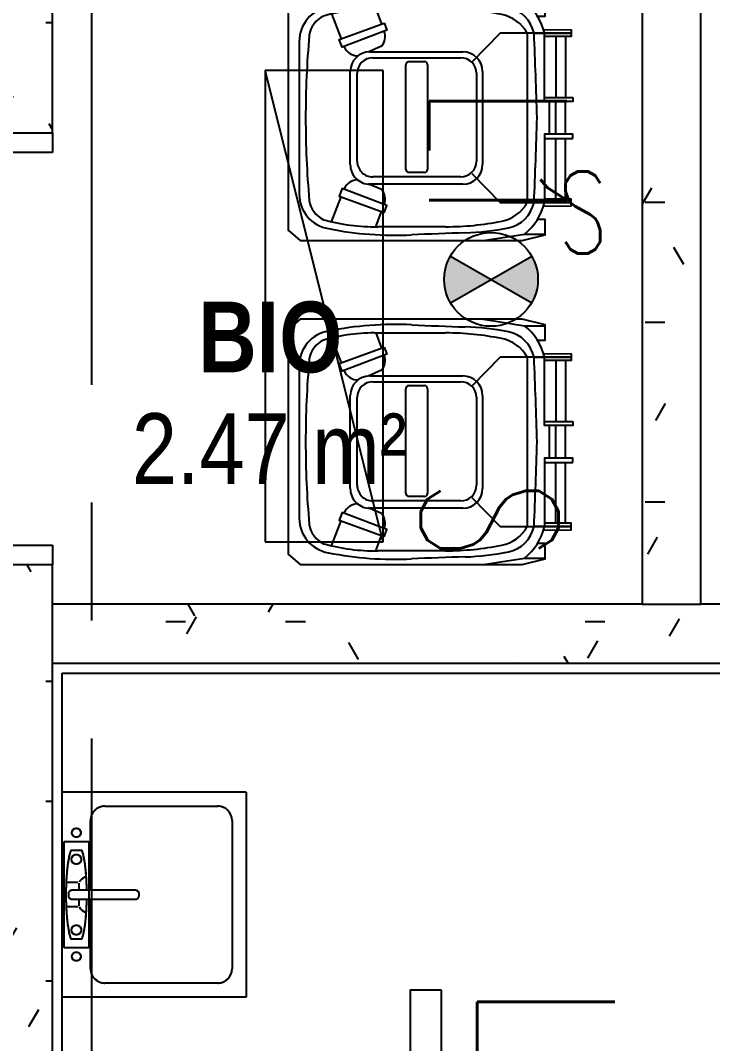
# Model space of a CAD drawing. Header units: millimetres. Extents: x -92759 to 184353, y -15225 to 86714.
# Drawn here: x -70914 to -69154, y 52723 to 55327 of the extents above; entities that cross this region are included whole.
import ezdxf

# ---------------------------------------------------------------- set-up
doc = ezdxf.new("R2010")
doc.units = ezdxf.units.MM
doc.linetypes.add('IDA - Grid Line', pattern=[2100, 1200, -300, 300, -300])
doc.linetypes.add('IDA - Hidden 065', pattern=[322.5, 225, -97.5])
for name, color, linetype in [('0-1', 9, 'Continuous'), ('A-_DETA----_E-2', 9, 'Continuous'), ('A-_DOOR----_E', 8, 'Continuous'), ('A-_ROOMNAME_A', 8, 'Continuous'), ('A-_WALL----_E', 8, 'Continuous'), ('A-_WALL----_H-1', 9, 'Continuous'), ('A-_WALLPRTN_E', 8, 'Continuous'), ('E-legend', 1, 'Continuous'), ('E-LIGHT----E', 1, 'Continuous')]:
    doc.layers.add(name, color=color, linetype=linetype)
for name, color, linetype, true_color in [('1599_FURN_RHH_BLK8 _NEW__1ST STY_dwg _2_-1', 7, 'Continuous', 0xaaaaaa), ('A-_DETA----_E-3', 1, 'IDA - Hidden 065', 0xff0000), ('A-_DETA----_E-6', 7, 'Continuous', 0x969696), ('A-_FURN-_BINS-1', 7, 'Continuous', 0xaaaaaa), ('S-_ANOTGRID_E-1', 9, 'IDA - Grid Line', 0x808080)]:
    doc.layers.add(name, color=color, linetype=linetype, true_color=true_color)
doc.styles.add('Arial Narrow_3', font='ARIALN.TTF', dxfattribs={"height": 180})
doc.styles.add('Arial Narrow_B_3', font='ARIALNB.TTF', dxfattribs={"height": 225})
doc.styles.add('Simplex', font='simplex_.ttf', dxfattribs={"width": 0.7, "height": 450})
doc.styles.add('T3', font='simplex.shx', dxfattribs={"width": 0.7, "height": 300})
pattern_1 = [(0, (-11870.95, 40538.29), (609.6, 152.4), [50.292, -406.908, 50.292, -406.908, -2438.4]), (0, (-11870.95, 40538.29), (609.6, 152.4), [-914.4, 50.292, -864.108, 50.292, -406.908, -1066.8]), (0, (-11870.95, 40538.29), (609.6, 152.4), [-2286, 50.292, -254.508, 50.292, -711.708]), (120, (-11642.35, 40614.49), (-436.7823, 451.7291), [50.292, -406.908, 50.292, -406.908, -2438.4]), (120, (-11642.35, 40614.49), (-436.7823, 451.7291), [-914.4, 50.292, -864.108, 50.292, -406.908, -1066.8]), (120, (-11642.35, 40614.49), (-436.7823, 451.7291), [-2286, 50.292, -254.508, 50.292, -711.708]), (240, (-11566.15, 40919.29), (-172.8177, -604.1291), [50.292, -406.908, 50.292, -406.908, -2438.4]), (240, (-11566.15, 40919.29), (-172.8177, -604.1291), [-914.4, 50.292, -864.108, 50.292, -406.908, -1066.8]), (240, (-11566.15, 40919.29), (-172.8177, -604.1291), [-2286, 50.292, -254.508, 50.292, -711.708])]

# ---------------------------------------------------------------- blocks, each defined once
blk = doc.blocks.new('DEENN- MD03_METAL Door_SL - MD-03 1100Lx2200H-10527728-BLK8_RHH_1ST STOREY PLAN')
at = {"layer": 'A-_DOOR----_E'}
for p, q in [((-550, 112.5), (-500, 112.5)), ((-500, 112.5), (-500, -112.5)), ((500, 112.5), (550, 112.5)), ((500, -112.5), (500, 112.5)), ((-500, -112.5), (-550, -112.5)), ((450, -112.5), (500, -112.5)), ((450, -1112.5), (450, -112.5)), ((500, -112.5), (500, -1112.5)), ((550, -112.5), (500, -112.5)), ((500, -1112.5), (450, -1112.5))]:
    blk.add_line(p, q, dxfattribs=at)
blk.add_arc((500, -112.5), 1000, 180, 270, dxfattribs=at)
blk = doc.blocks.new('1599_FURN_RHH_BLK8 _NEW__1ST STY_dwg_Garbage bin_yellow_top_dwgmodels_com-10346292-BLK8_RHH_1ST STOREY PLAN')
at = {"layer": 'A-_FURN-_BINS-1'}
for p, q in [((-159.3, 542.6), (-40.1, 542.6)), ((159.3, 542.6), (40.1, 542.6)), ((-159.3, 523.2), (-40.1, 523.2)), ((159.3, 523.2), (40.1, 523.2)), ((-90.5, 380.1), (91.4, 380.1)), ((-87.2, 368.1), (85, 368.1)), ((-129, 159.8), (-129, 341.6)), ((129.9, 341.6), (129.9, 159.8)), ((-117.7, 165.4), (-117.7, 337.5)), ((115.5, 337.5), (115.5, 165.4)), ((-213.1, 175.2), (-213.1, 307.8)), ((213.1, 307.8), (213.1, 175.2)), ((-110.1, 236), (-110.1, 266.4)), ((-104, 272.5), (100.8, 272.5)), ((106.9, 266.4), (106.9, 236)), ((100.8, 229.9), (-104, 229.9)), ((-213.1, 171.3), (-183.1, 182.5)), ((-140.2, 182.4), (-128.8, 156.1)), ((140.2, 182.4), (128.8, 156.1)), ((213.1, 171.3), (183.1, 182.5)), ((91.4, 121.3), (-90.5, 121.3)), ((85, 134.9), (-87.2, 134.9)), ((-203.5, 84.7), (-154.5, 103.7)), ((-139.6, 109.4), (-139.2, 109.6)), ((139.6, 109.4), (139.2, 109.6)), ((203.5, 84.7), (154.5, 103.7))]:
    blk.add_line(p, q, dxfattribs=at)
at = {"layer": 'A-_FURN-_BINS-1', "flags": 128}
for points in [[(-172.7, 499.3), (-172.3, 553.5), (-165.8, 553.5), (-159.3, 553.5), (-159.3, 501.2)], [(-165.8, 480.8), (-165.8, 553.5), (-165.8, 414.4), (-109, 358.9)], [(32, 542.6), (0, 542.6), (-32, 542.6)], [(109, 358.9), (165.8, 414.4), (165.8, 553.5), (165.8, 480.8)], [(172.7, 499.3), (172.3, 553.5), (165.8, 553.5), (159.3, 553.5), (159.3, 501.2)], [(32, 523.2), (0, 523.2), (-32, 523.2)], [(-239.9, 382.1), (-227.3, 462), (-227.3, 502.2)], [(-198.9, 487.4), (-198.8, 502.2), (-228.9, 502.2), (-239.9, 457.7), (-239.9, 23.1), (-220, 0), (0, 0), (220, 0), (240.1, 23.1), (240.1, 457.7), (228.9, 502.2), (198.8, 502.2), (198.9, 487.4)], [(-40.1, 501.2), (-159.3, 501.2), (-165.8, 501.2)], [(32, 511.2), (0, 511.2), (-32, 511.2)], [(40.1, 501.2), (159.3, 501.2), (165.8, 501.2)], [(239.9, 382.1), (227.3, 462), (227.3, 502.2)], [(-165.8, 467.6), (0, 467.6), (165.8, 467.6)], [(-185.6, 187.7), (-171.6, 192.8), (-138.2, 105.6), (-153.1, 99.9), (-185.1, 187.9)], [(185.6, 187.7), (171.6, 192.8), (138.2, 105.6), (153.1, 99.9), (185.1, 187.9)], [(-149.6, 21.6), (0, 21.6), (149.6, 21.6)]]:
    blk.add_lwpolyline(points, dxfattribs=at)
for points in [[(-40.1, 556.4), (-32, 556.4), (-32, 501.2), (-40.1, 501.2)], [(40.1, 556.4), (32, 556.4), (32, 501.2), (40.1, 501.2)]]:
    blk.add_lwpolyline(points, close=True, dxfattribs=at)
at = {"layer": 'A-_FURN-_BINS-1'}
for centre, radius, start, end in [((-140.4, 393.7), 110.5, 103.298, 141.846), ((140.4, 393.7), 110.5, 38.154, 76.702), ((-152.2, 417.9), 64.3, 102.231, 168.599), ((599.8, -18508.3), 19004.5, 91.80854, 92.30874), ((-599.8, -18508.3), 19004.5, 87.69126, 88.19146), ((152.2, 417.9), 64.3, 11.401, 77.769), ((-129.4, 402.9), 74.2, 119.3941, 168.5954), ((129.4, 402.9), 74.2, 11.4046, 60.6059), ((283.1, 330.1), 508.4, 168.599, 178.2308), ((-283.1, 330.1), 508.4, 1.7692, 11.401), ((342.1, 307.8), 555.2, 168.5954, 180), ((-342.1, 307.8), 555.2, 0, 11.4046), ((-90.5, 341.6), 38.5, 90, 180), ((-87.2, 337.5), 30.5, 90, 180), ((85, 337.5), 30.5, 360, 90), ((91.4, 341.6), 38.5, 0, 90), ((-7297.1, 564.3), 7075.5, 357.3833, 358.2308), ((7297.1, 564.3), 7075.5, 181.7692, 182.6167), ((-104, 266.4), 6.11, 90, 180), ((100.8, 266.4), 6.11, 360, 90), ((445.8, 210.4), 675.6, 177.3833, 191.2488), ((-445.8, 210.4), 675.6, 348.7512, 2.6167), ((-104, 236), 6.11, 180, 270), ((100.8, 236), 6.11, 270, 0), ((-159.3, 159.8), 29.6, 49.9336, 110.3479), ((159.3, 159.8), 29.6, 69.6521, 130.0664), ((144.4, 167.5), 357.5, 178.7564, 195.9992), ((-87.2, 165.4), 30.5, 180, 270), ((85, 165.4), 30.5, 270, 0), ((-144.4, 167.5), 357.5, 344.0008, 1.2436), ((-90.5, 159.8), 38.5, 180, 270), ((91.4, 159.8), 38.5, 270, 360), ((-149.3, 135.7), 28, 291.1649, 2.2848), ((149.3, 135.7), 28, 177.7152, 248.8351), ((-149.6, 89.6), 68.1, 189.3015, 270), ((-153.5, 91.4), 51, 206.1689, 260.9182), ((149.6, 89.6), 68.1, 270, 350.6985), ((153.5, 91.4), 51, 279.0818, 333.8311), ((-0.6, 1877.6), 1843.6, 264.9909, 270.0191), ((0.6, 1877.6), 1843.6, 269.9809, 275.0091)]:
    blk.add_arc(centre, radius, start, end, dxfattribs=at)
blk = doc.blocks.new('1599_FURN_RHH_BLK8 _NEW__1ST STY_dwg _2_-10346281-BLK8_RHH_1ST STOREY PLAN')
at = {"layer": 'A-_DETA----_E-3'}
for p, q in [((-34862.1, -25978), (-35330.1, -25978)), ((-35330.1, -26500), (-35330.1, -25978)), ((-34862.1, -25978), (-35330.1, -25978)), ((-35330.1, -26500), (-35330.1, -25978)), ((-34862.1, -25978), (-34862.1, -26500)), ((-34862.1, -25978), (-34862.1, -26500)), ((-35222.1, -26014), (-34934.1, -26014)), ((-35222.1, -26014), (-34934.1, -26014)), ((-35258.1, -26228), (-35258.1, -26050)), ((-35258.1, -26228), (-35258.1, -26050)), ((-34898.1, -26050), (-34898.1, -26428)), ((-34898.1, -26050), (-34898.1, -26428)), ((-35325.6, -26104), (-35262.6, -26104)), ((-35325.6, -26374), (-35325.6, -26104)), ((-35325.6, -26104), (-35262.6, -26104)), ((-35325.6, -26374), (-35325.6, -26104)), ((-35262.6, -26104), (-35262.6, -26374)), ((-35262.6, -26104), (-35262.6, -26374)), ((-35279.7, -26126.5), (-35308.6, -26126.5)), ((-35279.7, -26126.5), (-35308.6, -26126.5)), ((-35290.4, -26207.8), (-35316.3, -26207.8)), ((-35290.4, -26207.8), (-35316.3, -26207.8)), ((-35288, -26209.8), (-35288, -26228)), ((-35288, -26209.8), (-35288, -26228)), ((-35314.5, -26237), (-35314.5, -26241.5)), ((-35314.5, -26237), (-35314.5, -26241.5)), ((-35143.5, -26228), (-35305.5, -26228)), ((-35143.5, -26228), (-35305.5, -26228)), ((-35134.5, -26241.5), (-35134.5, -26237)), ((-35134.5, -26241.5), (-35134.5, -26237)), ((-35290.4, -26270.2), (-35316.3, -26270.2)), ((-35290.4, -26270.2), (-35316.3, -26270.2)), ((-35305.5, -26250.5), (-35143.5, -26250.5)), ((-35305.5, -26250.5), (-35143.5, -26250.5)), ((-35288, -26250.8), (-35288, -26268.3)), ((-35288, -26250.8), (-35288, -26268.3)), ((-35258.1, -26428), (-35258.1, -26250.5)), ((-35258.1, -26428), (-35258.1, -26250.5)), ((-35262.6, -26374), (-35325.6, -26374)), ((-35262.6, -26374), (-35325.6, -26374)), ((-35308.6, -26351.5), (-35279.7, -26351.5)), ((-35308.6, -26351.5), (-35279.7, -26351.5)), ((-34934.1, -26464), (-35222.1, -26464)), ((-34934.1, -26464), (-35222.1, -26464)), ((-34862.1, -26500), (-35330.1, -26500)), ((-34862.1, -26500), (-35330.1, -26500))]:
    blk.add_line(p, q, dxfattribs=at)
for centre, radius in [((-35294.1, -26081.5), 11.4), ((-35294.1, -26081.5), 11.4), ((-35294.1, -26149), 12.3), ((-35294.1, -26149), 12.3), ((-35294.1, -26329), 12.3), ((-35294.1, -26329), 12.3), ((-35294.1, -26396.5), 11.4), ((-35294.1, -26396.5), 11.4)]:
    blk.add_circle(centre, radius, dxfattribs=at)
for centre, radius, start, end in [((-35222.1, -26050), 36, 90, 180), ((-35222.1, -26050), 36, 90, 180), ((-34934.1, -26050), 36, 0, 90), ((-34934.1, -26050), 36, 0, 90), ((-35168.4, -26172.2), 147.4, 161.9543, 168.8025), ((-35168.4, -26172.2), 147.4, 161.9543, 168.8025), ((-35419.8, -26172.2), 147.4, 11.1975, 18.0457), ((-35419.8, -26172.2), 147.4, 11.1975, 18.0457), ((-34966.2, -26212.2), 353.6, 168.8025, 175.3124), ((-34966.2, -26212.2), 353.6, 168.8025, 175.3124), ((-35622, -26212.2), 353.6, 4.6876, 11.1975), ((-35622, -26212.2), 353.6, 4.6876, 11.1975), ((-34639.3, -26239), 681.5, 175.3124, 180), ((-34639.3, -26239), 681.5, 175.3124, 180), ((-35263.9, -26219), 25.7, 108.0147, 151.5587), ((-35263.9, -26219), 25.7, 108.0147, 151.5587), ((-35948.9, -26239), 681.5, 0.9213, 4.6876), ((-35948.9, -26239), 681.5, 0.9213, 4.6876), ((-34639.3, -26239), 681.5, 180, 184.6876), ((-34639.3, -26239), 681.5, 180, 184.6876), ((-35305.5, -26237), 9, 90, 180), ((-35305.5, -26237), 9, 90, 180), ((-35305.5, -26241.5), 9, 180, 270), ((-35305.5, -26241.5), 9, 180, 270), ((-35143.5, -26237), 9, 0, 90), ((-35143.5, -26237), 9, 0, 90), ((-35143.5, -26241.5), 9, 270, 0), ((-35143.5, -26241.5), 9, 270, 0), ((-35263.9, -26259), 25.7, 208.4413, 251.9853), ((-35263.9, -26259), 25.7, 208.4413, 251.9853), ((-35948.9, -26239), 681.5, 355.3124, 359.0296), ((-35948.9, -26239), 681.5, 355.3124, 359.0296), ((-34966.2, -26265.8), 353.6, 184.6876, 191.1975), ((-34966.2, -26265.8), 353.6, 184.6876, 191.1975), ((-35622, -26265.8), 353.6, 348.8025, 355.3124), ((-35622, -26265.8), 353.6, 348.8025, 355.3124), ((-35168.4, -26305.8), 147.4, 191.1975, 198.0457), ((-35168.4, -26305.8), 147.4, 191.1975, 198.0457), ((-35419.8, -26305.8), 147.4, 341.9543, 348.8025), ((-35419.8, -26305.8), 147.4, 341.9543, 348.8025), ((-35222.1, -26428), 36, 180, 270), ((-35222.1, -26428), 36, 180, 270), ((-34934.1, -26428), 36, 270, 0), ((-34934.1, -26428), 36, 270, 0)]:
    blk.add_arc(centre, radius, start, end, dxfattribs=at)
at = {"layer": 'A-_DETA----_E-6'}
for p, q in [((-34862.1, -25978), (-35330.1, -25978)), ((-35330.1, -26500), (-35330.1, -25978)), ((-34862.1, -25978), (-34862.1, -26500)), ((-35222.1, -26014), (-34934.1, -26014)), ((-35258.1, -26228), (-35258.1, -26050)), ((-34898.1, -26050), (-34898.1, -26428)), ((-35325.6, -26104), (-35262.6, -26104)), ((-35325.6, -26374), (-35325.6, -26104)), ((-35262.6, -26104), (-35262.6, -26374)), ((-35279.7, -26126.5), (-35308.6, -26126.5)), ((-35290.4, -26207.8), (-35316.3, -26207.8)), ((-35288, -26209.8), (-35288, -26228)), ((-35314.5, -26237), (-35314.5, -26241.5)), ((-35143.5, -26228), (-35305.5, -26228)), ((-35134.5, -26241.5), (-35134.5, -26237)), ((-35290.4, -26270.2), (-35316.3, -26270.2)), ((-35305.5, -26250.5), (-35143.5, -26250.5)), ((-35288, -26250.8), (-35288, -26268.3)), ((-35258.1, -26428), (-35258.1, -26250.5)), ((-35262.6, -26374), (-35325.6, -26374)), ((-35308.6, -26351.5), (-35279.7, -26351.5)), ((-34934.1, -26464), (-35222.1, -26464)), ((-34862.1, -26500), (-35330.1, -26500))]:
    blk.add_line(p, q, dxfattribs=at)
for centre, radius in [((-35294.1, -26081.5), 11.4), ((-35294.1, -26149), 12.3), ((-35294.1, -26329), 12.3), ((-35294.1, -26396.5), 11.4)]:
    blk.add_circle(centre, radius, dxfattribs=at)
for centre, radius, start, end in [((-35222.1, -26050), 36, 90, 180), ((-34934.1, -26050), 36, 0, 90), ((-35168.4, -26172.2), 147.4, 161.9543, 168.8025), ((-35419.8, -26172.2), 147.4, 11.1975, 18.0457), ((-34966.2, -26212.2), 353.6, 168.8025, 175.3124), ((-35622, -26212.2), 353.6, 4.6876, 11.1975), ((-34639.3, -26239), 681.5, 175.3124, 180), ((-35263.9, -26219), 25.7, 108.0147, 151.5587), ((-35948.9, -26239), 681.5, 0.9213, 4.6876), ((-34639.3, -26239), 681.5, 180, 184.6876), ((-35305.5, -26237), 9, 90, 180), ((-35305.5, -26241.5), 9, 180, 270), ((-35143.5, -26237), 9, 0, 90), ((-35143.5, -26241.5), 9, 270, 0), ((-35263.9, -26259), 25.7, 208.4413, 251.9853), ((-35948.9, -26239), 681.5, 355.3124, 359.0296), ((-34966.2, -26265.8), 353.6, 184.6876, 191.1975), ((-35622, -26265.8), 353.6, 348.8025, 355.3124), ((-35168.4, -26305.8), 147.4, 191.1975, 198.0457), ((-35419.8, -26305.8), 147.4, 341.9543, 348.8025), ((-35222.1, -26428), 36, 180, 270), ((-34934.1, -26428), 36, 270, 0)]:
    blk.add_arc(centre, radius, start, end, dxfattribs=at)
at = {"xscale": 1.300714170874113, "yscale": 1.300714170874113, "zscale": 1.300714170874113, "rotation": 270}
for p in [(-34755.1, -24262), (-34755.1, -25086.7)]:
    blk.add_blockref('1599_FURN_RHH_BLK8 _NEW__1ST STY_dwg_Garbage bin_yellow_top_dwgmodels_com-10346292-BLK8_RHH_1ST STOREY PLAN', p, dxfattribs=at)
blk = doc.blocks.new('A$Cb2bf8f38')
at = {"layer": 'A-_WALL----_H-1'}
h = blk.add_hatch(dxfattribs=at)
h.set_pattern_fill('FP_1', color=256, style=0, pattern_type=2)
h.set_pattern_definition(pattern_1)
h.paths.add_polyline_path([(-28100, 21150), (-27900, 21150), (-27900, 21400), (-28012.5, 21400), (-28012.5, 21375), (-28100, 21375)])
h.paths.add_polyline_path([(-28012.5, 22500), (-27900, 22500), (-27900, 22945), (-28100, 22945), (-28100, 22525), (-28012.5, 22525)])
h = blk.add_hatch(dxfattribs=at)
h.set_pattern_fill('FP_1', color=256, style=0, pattern_type=2)
h.set_pattern_definition(pattern_1)
h.paths.add_polyline_path([(-26400, 21300), (-26250, 21300), (-26250, 22950), (-26400, 22950)])
h = blk.add_hatch(dxfattribs=at)
h.set_pattern_fill('FP_1', color=256, style=0, pattern_type=2)
h.set_pattern_definition(pattern_1)
h.paths.add_polyline_path([(-26765.6, 21150), (-26400, 21150), (-26400, 21300), (-27900, 21300), (-27900, 21150)])
h = blk.add_hatch(dxfattribs=at)
h.set_pattern_fill('FP_1', color=256, style=0, pattern_type=2)
h.set_pattern_definition(pattern_1)
h.paths.add_polyline_path([(-26400, 21150), (-24399.9, 21150), (-24399.9, 21300), (-26400, 21300)])
h = blk.add_hatch(dxfattribs=at)
h.set_pattern_fill('FP_1', color=256, style=0, pattern_type=2)
h.set_pattern_definition(pattern_1)
h.paths.add_polyline_path([(-28000, 12082.5), (-28000, 12100), (-28100, 12100), (-28100, 12082.5), (-28012.5, 12082.5)])
h.paths.add_polyline_path([(-28000, 12700), (-28000, 13625), (-28100, 13625), (-28100, 12700)])
h.paths.add_polyline_path([(-28000, 15425), (-28000, 15450), (-27900, 15450), (-27900, 19500), (-28100, 19500), (-28100, 15425)])
h.paths.add_polyline_path([(-28100, 20100), (-27900, 20100), (-27900, 21150), (-28100, 21150), (-28100, 21096.1)])
at = {"layer": 'A-_DETA----_E-2'}
for p, q in [((-27407, 20822), (-27875, 20822)), ((-27875, 20300), (-27875, 20822)), ((-27407, 20822), (-27875, 20822)), ((-27875, 20300), (-27875, 20822)), ((-27407, 20822), (-27407, 20300)), ((-27407, 20822), (-27407, 20300)), ((-27767, 20786), (-27479, 20786)), ((-27767, 20786), (-27479, 20786)), ((-27803, 20572), (-27803, 20750)), ((-27803, 20572), (-27803, 20750)), ((-27443, 20750), (-27443, 20372)), ((-27443, 20750), (-27443, 20372)), ((-27870.5, 20696), (-27807.5, 20696)), ((-27870.5, 20426), (-27870.5, 20696)), ((-27870.5, 20696), (-27807.5, 20696)), ((-27870.5, 20426), (-27870.5, 20696)), ((-27807.5, 20696), (-27807.5, 20426)), ((-27807.5, 20696), (-27807.5, 20426)), ((-27824.5, 20673.5), (-27853.5, 20673.5)), ((-27824.5, 20673.5), (-27853.5, 20673.5)), ((-27835.3, 20592.2), (-27861.2, 20592.2)), ((-27835.3, 20592.2), (-27861.2, 20592.2)), ((-27688.4, 20572), (-27850.4, 20572)), ((-27688.4, 20572), (-27850.4, 20572)), ((-27832.9, 20590.2), (-27832.9, 20572)), ((-27832.9, 20590.2), (-27832.9, 20572)), ((-27859.4, 20563), (-27859.4, 20558.5)), ((-27859.4, 20563), (-27859.4, 20558.5)), ((-27850.4, 20549.5), (-27688.4, 20549.5)), ((-27850.4, 20549.5), (-27688.4, 20549.5)), ((-27832.9, 20549.2), (-27832.9, 20531.7)), ((-27832.9, 20549.2), (-27832.9, 20531.7)), ((-27803, 20372), (-27803, 20549.5)), ((-27803, 20372), (-27803, 20549.5)), ((-27679.4, 20558.5), (-27679.4, 20563)), ((-27679.4, 20558.5), (-27679.4, 20563)), ((-27835.3, 20529.8), (-27861.2, 20529.8)), ((-27835.3, 20529.8), (-27861.2, 20529.8)), ((-27853.5, 20448.5), (-27824.5, 20448.5)), ((-27853.5, 20448.5), (-27824.5, 20448.5)), ((-27807.5, 20426), (-27870.5, 20426)), ((-27807.5, 20426), (-27870.5, 20426)), ((-27479, 20336), (-27767, 20336)), ((-27479, 20336), (-27767, 20336)), ((-27407, 20300), (-27875, 20300)), ((-27407, 20300), (-27875, 20300))]:
    blk.add_line(p, q, dxfattribs=at)
for centre, radius in [((-27839, 20718.5), 11.4), ((-27839, 20718.5), 11.4), ((-27839, 20651), 12.3), ((-27839, 20651), 12.3), ((-27839, 20471), 12.3), ((-27839, 20471), 12.3), ((-27839, 20403.5), 11.4), ((-27839, 20403.5), 11.4)]:
    blk.add_circle(centre, radius, dxfattribs=at)
for centre, radius, start, end in [((-27767, 20750), 36, 90, 180), ((-27767, 20750), 36, 90, 180), ((-27479, 20750), 36, 0, 90), ((-27479, 20750), 36, 0, 90), ((-27511.1, 20587.8), 353.6, 168.8025, 175.3124), ((-27511.1, 20587.8), 353.6, 168.8025, 175.3124), ((-27713.3, 20627.8), 147.4, 161.9543, 168.8025), ((-27713.3, 20627.8), 147.4, 161.9543, 168.8025), ((-27964.7, 20627.8), 147.4, 11.1975, 18.0457), ((-27964.7, 20627.8), 147.4, 11.1975, 18.0457), ((-28166.9, 20587.8), 353.6, 4.6876, 11.1975), ((-28166.9, 20587.8), 353.6, 4.6876, 11.1975), ((-27184.2, 20561), 681.5, 175.3124, 180), ((-27184.2, 20561), 681.5, 175.3124, 180), ((-27808.8, 20581), 25.7, 108.0147, 151.5587), ((-27808.8, 20581), 25.7, 108.0147, 151.5587), ((-28493.8, 20561), 681.5, 0.9213, 4.6876), ((-28493.8, 20561), 681.5, 0.9213, 4.6876), ((-27850.4, 20563), 9, 90, 180), ((-27850.4, 20563), 9, 90, 180), ((-27688.4, 20563), 9, 0, 90), ((-27688.4, 20563), 9, 0, 90), ((-27184.2, 20561), 681.5, 180, 184.6876), ((-27184.2, 20561), 681.5, 180, 184.6876), ((-27850.4, 20558.5), 9, 180, 270), ((-27850.4, 20558.5), 9, 180, 270), ((-28493.8, 20561), 681.5, 355.3124, 359.0296), ((-28493.8, 20561), 681.5, 355.3124, 359.0296), ((-27688.4, 20558.5), 9, 270, 0), ((-27688.4, 20558.5), 9, 270, 0), ((-27808.8, 20541), 25.7, 208.4413, 251.9853), ((-27808.8, 20541), 25.7, 208.4413, 251.9853), ((-27511.1, 20534.2), 353.6, 184.6876, 191.1975), ((-27511.1, 20534.2), 353.6, 184.6876, 191.1975), ((-28166.9, 20534.2), 353.6, 348.8025, 355.3124), ((-28166.9, 20534.2), 353.6, 348.8025, 355.3124), ((-27713.3, 20494.2), 147.4, 191.1975, 198.0457), ((-27713.3, 20494.2), 147.4, 191.1975, 198.0457), ((-27964.7, 20494.2), 147.4, 341.9543, 348.8025), ((-27964.7, 20494.2), 147.4, 341.9543, 348.8025), ((-27767, 20372), 36, 180, 270), ((-27767, 20372), 36, 180, 270), ((-27479, 20372), 36, 270, 0), ((-27479, 20372), 36, 270, 0)]:
    blk.add_arc(centre, radius, start, end, dxfattribs=at)
at = {"layer": 'A-_DETA----_E-6'}
for p, q in [((-27407, 20822), (-27875, 20822)), ((-27875, 20300), (-27875, 20822)), ((-27407, 20822), (-27407, 20300)), ((-27767, 20786), (-27479, 20786)), ((-27803, 20572), (-27803, 20750)), ((-27443, 20750), (-27443, 20372)), ((-27870.5, 20696), (-27807.5, 20696)), ((-27870.5, 20426), (-27870.5, 20696)), ((-27807.5, 20696), (-27807.5, 20426)), ((-27824.5, 20673.5), (-27853.5, 20673.5)), ((-27835.3, 20592.2), (-27861.2, 20592.2)), ((-27688.4, 20572), (-27850.4, 20572)), ((-27832.9, 20590.2), (-27832.9, 20572)), ((-27859.4, 20563), (-27859.4, 20558.5)), ((-27850.4, 20549.5), (-27688.4, 20549.5)), ((-27832.9, 20549.2), (-27832.9, 20531.7)), ((-27803, 20372), (-27803, 20549.5)), ((-27679.4, 20558.5), (-27679.4, 20563)), ((-27835.3, 20529.8), (-27861.2, 20529.8)), ((-27853.5, 20448.5), (-27824.5, 20448.5)), ((-27807.5, 20426), (-27870.5, 20426)), ((-27479, 20336), (-27767, 20336)), ((-27407, 20300), (-27875, 20300))]:
    blk.add_line(p, q, dxfattribs=at)
for centre, radius in [((-27839, 20718.5), 11.4), ((-27839, 20651), 12.3), ((-27839, 20471), 12.3), ((-27839, 20403.5), 11.4)]:
    blk.add_circle(centre, radius, dxfattribs=at)
for centre, radius, start, end in [((-27767, 20750), 36, 90, 180), ((-27479, 20750), 36, 0, 90), ((-27511.1, 20587.8), 353.6, 168.8025, 175.3124), ((-27713.3, 20627.8), 147.4, 161.9543, 168.8025), ((-27964.7, 20627.8), 147.4, 11.1975, 18.0457), ((-28166.9, 20587.8), 353.6, 4.6876, 11.1975), ((-27184.2, 20561), 681.5, 175.3124, 180), ((-27808.8, 20581), 25.7, 108.0147, 151.5587), ((-28493.8, 20561), 681.5, 0.9213, 4.6876), ((-27850.4, 20563), 9, 90, 180), ((-27688.4, 20563), 9, 0, 90), ((-27184.2, 20561), 681.5, 180, 184.6876), ((-27850.4, 20558.5), 9, 180, 270), ((-28493.8, 20561), 681.5, 355.3124, 359.0296), ((-27688.4, 20558.5), 9, 270, 0), ((-27808.8, 20541), 25.7, 208.4413, 251.9853), ((-27511.1, 20534.2), 353.6, 184.6876, 191.1975), ((-28166.9, 20534.2), 353.6, 348.8025, 355.3124), ((-27713.3, 20494.2), 147.4, 191.1975, 198.0457), ((-27964.7, 20494.2), 147.4, 341.9543, 348.8025), ((-27767, 20372), 36, 180, 270), ((-27479, 20372), 36, 270, 0)]:
    blk.add_arc(centre, radius, start, end, dxfattribs=at)
at = {"layer": 'A-_WALL----_E'}
for p, q in [((-27900, 22500), (-27900, 23400)), ((-28125, 22500), (-27900, 22500)), ((-27900, 21400), (-28125, 21400)), ((-27900, 20100), (-27900, 21400)), ((-26400, 21300), (-26250, 21300)), ((-27900, 21150), (-24399.9, 21150)), ((-27875, 20100), (-27875, 21125))]:
    blk.add_line(p, q, dxfattribs=at)
at = {"layer": 'A-_WALLPRTN_E'}
for p, q in [((-26250, 21300), (-26250, 23100)), ((-26400, 22950), (-26400, 21300)), ((-26400, 21300), (-27900, 21300)), ((-24399.9, 21300), (-26250, 21300)), ((-27875, 21125), (-24399.9, 21125))]:
    blk.add_line(p, q, dxfattribs=at)
at = {"layer": 'S-_ANOTGRID_E-1'}
blk.add_line((-27800, -20141.4), (-27800, 53272.8), dxfattribs=at)
at = {"layer": '1599_FURN_RHH_BLK8 _NEW__1ST STY_dwg _2_-1'}
blk.add_blockref('1599_FURN_RHH_BLK8 _NEW__1ST STY_dwg _2_-10346281-BLK8_RHH_1ST STOREY PLAN', (7455.1, 46800), dxfattribs=at)
at = {"layer": 'A-_DOOR----_E', "rotation": 270}
blk.add_blockref('DEENN- MD03_METAL Door_SL - MD-03 1100Lx2200H-10527728-BLK8_RHH_1ST STOREY PLAN', (-28012.5, 21950), dxfattribs=at)
at = {"layer": 'A-_ROOMNAME_A', "char_height": 180, "attachment_point": 1}
for s, insert, width, style in [('BIO', (-27529.1, 22070.2), 468.987, 'Arial Narrow_B_3'), ('2.47 m²', (-27697.8, 21786.1), 877.848, 'Arial Narrow_3')]:
    blk.add_mtext(s, dxfattribs=dict(at, insert=insert, width=width, style=style))
blk = doc.blocks.new('L3WP')
at = {"layer": 'E-LIGHT----E'}
blk.add_line((0, 40), (0, -40), dxfattribs=at)
blk.add_lwpolyline([(-607.5, 40), (-607.5, -40), (607.5, -40), (607.5, 40)], close=True, dxfattribs=at)
at = {"layer": 'E-legend', "lineweight": 18, "style": 'Simplex', "width": 0.7}
for s, p in [('L3', (-619.9, 130.8)), ('WP', (271.5, 126.9))]:
    blk.add_text(s, height=350, dxfattribs=at).set_placement(p)
blk = doc.blocks.new('UFO S')
at = {"layer": 'E-LIGHT----E'}
h = blk.add_hatch(color=256, dxfattribs=at)
h.dxf.hatch_style = 1
h.paths.add_polyline_path([(-26, -15), (-173.5, 70.2, 0.131652), (-196.3, -15, 0.131652), (-173.5, -100.2)])
h = blk.add_hatch(color=256, dxfattribs=at)
h.dxf.hatch_style = 1
h.paths.add_polyline_path([(121.6, 70.2), (-26, -15), (121.6, -100.2, 0.131652), (144.4, -15, 0.131652)])
for p, q in [((-173.5, 70.2), (121.6, -100.2)), ((-173.5, -100.2), (121.6, 70.2))]:
    blk.add_line(p, q, dxfattribs=at)
blk.add_circle((-26, -15), 170.4, dxfattribs=at)
at = {"layer": 'E-LIGHT----E', "lineweight": 15, "style": 'T3', "width": 0.7}
blk.add_text('S', height=298.2, rotation=359.9998, dxfattribs=at).set_placement((218.2, 79.3))
blk = doc.blocks.new('L1S-W')
at = {"layer": 'E-LIGHT----E', "color": 1}
for p, q in [((-1200, 300), (-1200, 0)), ((0, 300), (-1200, 300)), ((0, 300), (-1200, 0)), ((0, 0), (0, 300)), ((-1200, 0), (0, 0)), ((0, 0), (0, 0)), ((0, 0), (0, 0))]:
    blk.add_line(p, q, dxfattribs=at)
at = {"layer": 'E-LIGHT----E', "color": 1, "lineweight": 18, "style": 'T3', "width": 0.7}
for s, p in [('L1', (-1164.1, 417.3)), ('S', (-161.6, 396.4))]:
    blk.add_text(s, height=350, dxfattribs=at).set_placement(p)
blk = doc.blocks.new('EL_B8_L1_R4')
at = {"layer": 'E-LIGHT----E', "color": 0, "rotation": 270}
blk.add_blockref('L1S-W', (-16566, -19099.7), dxfattribs=at)
at = {"layer": 'E-LIGHT----E', "xscale": 0.7, "yscale": 0.7, "zscale": 0.7}
blk.add_blockref('UFO S', (-15972.9, -18421.2), dxfattribs=at)
at = {"layer": 'E-LIGHT----E', "rotation": 270}
blk.add_blockref('L3WP', (-16157, -20848.3), dxfattribs=at)

msp = doc.modelspace()

# ---------------------------------------------------------------- block references
at = {"layer": '0-1'}
msp.add_blockref('A$Cb2bf8f38', (-42933, 32541.2), dxfattribs=at)

# ---------------------------------------------------------------- next in the draw order: block references
at = {"color": 0}
msp.add_blockref('EL_B8_L1_R4', (-53725.9, 73099.6), dxfattribs=at)

doc.saveas('drawing.dxf')
